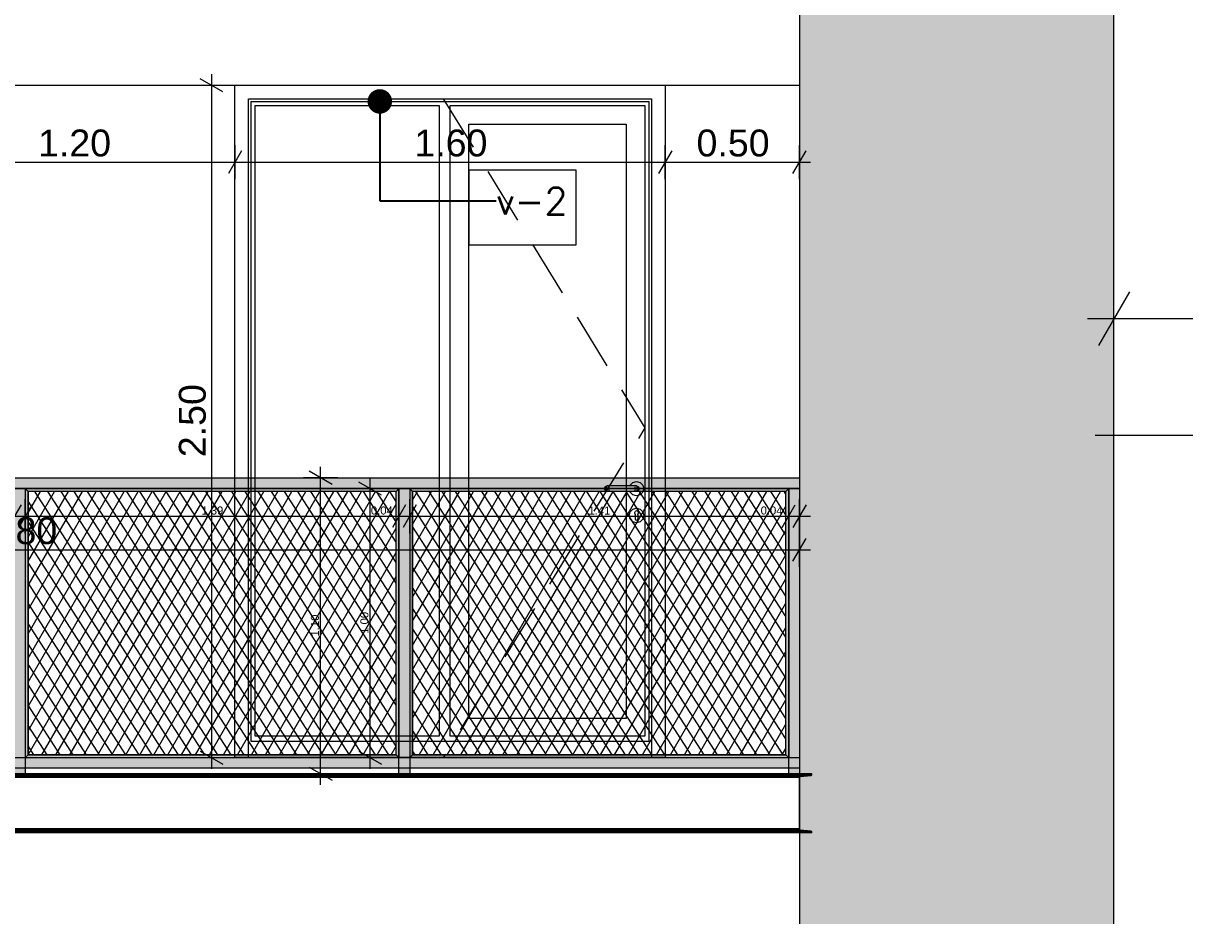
# Model space of a CAD drawing. Header units: millimetres. Extents: x 475616349 to 476941521, y 4620115302 to 4621446928.
# Drawn here: x 476685574 to 476689896, y 4620525432 to 4620528751 of the extents above; entities that cross this region are included whole.
import ezdxf

# ---------------------------------------------------------------- set-up
doc = ezdxf.new("R2010")
doc.units = ezdxf.units.MM
doc.header["$MEASUREMENT"] = 0
doc.linetypes.add('Hidden Line', pattern=[317.5, 211.666667, -105.833333])
for name, color, linetype, lineweight in [('2D Drafting - General_Pen_No__30_Pen_No__9_Pen_No__9_Pen_No__253', 252, 'Continuous', 0), ('2D Drafting - General_Pen_No__30_Pen_No__9_Pen_No__9_Pen_No__7', 7, 'Continuous', 0), ('2D Drafting - General_Pen_No__7_Pen_No__7', 7, 'Continuous', 0), ('New_2D Drafting - General_Pen_No__2_Pen_No__250', 7, 'Continuous', 0), ('New_2D Drafting - General_Pen_No__30_Pen_No__9_Pen_No__9_Pen_No__255', 255, 'Continuous', 0), ('New_2D Drafting - General_Pen_No__30_Pen_No__9_Pen_No__9_Pen_No__7', 7, 'Continuous', 0), ('New_2D Drafting - General_Pen_No__4', 7, 'Continuous', 0), ('New_2D Drafting - General_Pen_No__7', 7, 'Continuous', 0), ('New_Structural - Bearing_Pen_No__1', 1, 'Continuous', 0), ('New_Structural - Bearing_Pen_No__250', 7, 'Continuous', 0), ('New_zoma_Pen_No__4', 7, 'Continuous', 0), ('New_zoma_Pen_No__5', 5, 'Continuous', 0), ('New_zoma_Pen_No__7', 7, 'Continuous', 0), ('Structural - Bearing_Pen_No__250', 7, 'Continuous', 0), ('zoma_Pen_No__1', 1, 'Continuous', 0)]:
    doc.layers.add(name, color=color, linetype=linetype, lineweight=lineweight)
doc.layers.add('New_zoma', color=7, linetype='Continuous')
doc.layers.add('zoma', color=7, linetype='Continuous')
doc.styles.add('GENERATED_STYLE_1', font='arial.ttf')
doc.styles.add('GENERATED_STYLE_2', font='arial.ttf')
doc.linetypes.add('Break', pattern='A,0,[1,бѓЎбѓђбѓ®бѓљбѓ\x98бѓ\x98 #13 nika1.Shx,S=15.679026,R=0,X=0,Y=0],-1975.557214,0', length=1975.557214)
doc.dimstyles.new('GENERATED_STYLE__18', dxfattribs={"dimtxt": 100, "dimasz": 64.421331, "dimexe": 0.18, "dimexo": 3, "dimgap": 0.09, "dimtad": 1, "dimtih": 1, "dimtoh": 1, "dimlfac": 0.001, "dimzin": 0, "dimdsep": 46, "dimtxsty": 'GENERATED_STYLE_1', "dimblk": 'ARROWHEAD_2', "dimblk1": 'ARROWHEAD_2', "dimblk2": 'ARROWHEAD_2', "dimcen": 0.09, "dimclrd": 7, "dimclre": 7, "dimclrt": 7, "dimadec": 0, "dimazin": 0, "dimtfac": 1, "dimtdec": 4, "dimtmove": 0, "dimatfit": 3, "dimfxl": 1, "dimtolj": 1, "dimtzin": 0, "dimarcsym": 0})
doc.dimstyles.new('GENERATED_STYLE__19', dxfattribs={"dimtxt": 100, "dimasz": 64.421331, "dimexe": 0.18, "dimexo": 3, "dimgap": 0.09, "dimtad": 1, "dimlfac": 0.001, "dimzin": 0, "dimdsep": 46, "dimtxsty": 'GENERATED_STYLE_1', "dimblk": 'ARROWHEAD_2', "dimblk1": 'ARROWHEAD_2', "dimblk2": 'ARROWHEAD_2', "dimcen": 0.09, "dimclrd": 7, "dimclre": 7, "dimclrt": 7, "dimadec": 0, "dimazin": 0, "dimtfac": 1, "dimtdec": 4, "dimtmove": 0, "dimatfit": 3, "dimfxl": 1, "dimtolj": 1, "dimtzin": 0, "dimarcsym": 0})
doc.dimstyles.new('GENERATED_STYLE__23', dxfattribs={"dimtxt": 30.000001, "dimasz": 64.421331, "dimexe": 0.18, "dimexo": 3, "dimgap": 0.09, "dimtad": 1, "dimtih": 1, "dimtoh": 1, "dimlfac": 0.001, "dimzin": 0, "dimdsep": 46, "dimtxsty": 'GENERATED_STYLE_1', "dimblk": 'ARROWHEAD_2', "dimblk1": 'ARROWHEAD_2', "dimblk2": 'ARROWHEAD_2', "dimcen": 0.09, "dimclrd": 5, "dimclre": 5, "dimclrt": 5, "dimadec": 0, "dimazin": 0, "dimtfac": 1, "dimtdec": 4, "dimtmove": 0, "dimatfit": 3, "dimfxl": 1, "dimtolj": 1, "dimtzin": 0, "dimarcsym": 0})
doc.dimstyles.new('GENERATED_STYLE__4', dxfattribs={"dimtxt": 300, "dimasz": 152, "dimexe": 0.18, "dimexo": 3, "dimgap": 0.09, "dimtad": 1, "dimtih": 1, "dimtoh": 1, "dimlfac": 0.001, "dimzin": 0, "dimdsep": 46, "dimtxsty": 'GENERATED_STYLE_2', "dimblk": 'ARROWHEAD_2', "dimblk1": 'ARROWHEAD_2', "dimblk2": 'ARROWHEAD_2', "dimcen": 0.09, "dimclrd": 1, "dimclre": 1, "dimclrt": 1, "dimadec": 0, "dimazin": 0, "dimtfac": 1, "dimtdec": 4, "dimtmove": 0, "dimatfit": 3, "dimfxl": 1, "dimtolj": 1, "dimtzin": 0, "dimarcsym": 0})
doc.dimstyles.new('GENERATED_STYLE__44', dxfattribs={"dimtxt": 30.000001, "dimasz": 64.421331, "dimexe": 0.18, "dimexo": 3, "dimgap": 0.09, "dimtad": 1, "dimlfac": 0.001, "dimzin": 0, "dimdsep": 46, "dimtxsty": 'GENERATED_STYLE_1', "dimblk": 'ARROWHEAD_2', "dimblk1": 'ARROWHEAD_2', "dimblk2": 'ARROWHEAD_2', "dimcen": 0.09, "dimclrd": 5, "dimclre": 5, "dimclrt": 5, "dimadec": 0, "dimazin": 0, "dimtfac": 1, "dimtdec": 4, "dimtmove": 0, "dimatfit": 3, "dimfxl": 1, "dimtolj": 1, "dimtzin": 0, "dimarcsym": 0})
doc.dimstyles.new('GENERATED_STYLE__45', dxfattribs={"dimtxt": 100, "dimasz": 64.421331, "dimexe": 0.18, "dimexo": 3, "dimgap": 0.09, "dimtad": 1, "dimtih": 1, "dimtoh": 1, "dimlfac": 0.001, "dimzin": 0, "dimdsep": 46, "dimtxsty": 'GENERATED_STYLE_1', "dimblk": 'ARROWHEAD_2', "dimblk1": 'ARROWHEAD_2', "dimblk2": 'ARROWHEAD_2', "dimcen": 0.09, "dimclrd": 5, "dimclre": 5, "dimclrt": 5, "dimadec": 0, "dimazin": 0, "dimtfac": 1, "dimtdec": 4, "dimtmove": 0, "dimatfit": 3, "dimfxl": 1, "dimtolj": 1, "dimtzin": 0, "dimarcsym": 0})
doc.dimstyles.new('GENERATED_STYLE__48', dxfattribs={"dimtxt": 0.18, "dimasz": 182.4, "dimexe": 0.18, "dimexo": 0.0625, "dimgap": 0.09, "dimtad": 0, "dimtih": 1, "dimtoh": 1, "dimdec": 4, "dimzin": 0, "dimdsep": 46, "dimcen": 0.09, "dimadec": 0, "dimazin": 0, "dimtfac": 1, "dimtdec": 4, "dimtmove": 0, "dimatfit": 3, "dimldrblk": 'ARROWHEAD_11', "dimfxl": 1, "dimtolj": 1, "dimtzin": 0, "dimarcsym": 0})
pattern_1 = [(60, (476577134.07, 4620325125.74), (-38.971143, 22.5), []), (122.833095, (476577134.07, 4620325125.74), (36.80608, 18.75), [])]

# ---------------------------------------------------------------- blocks, each defined once
blk = doc.blocks.new('*D830', base_point=(476577134.1, 4620325125.7))
at = {"layer": 'New_zoma_Pen_No__4', "color": 7, "linetype": 'Continuous', "lineweight": 0, "transparency": 16777216}
for p, q in [((476685162.1, 4620528170.8), (476685162.1, 4620528298)), ((476686362.4, 4620528170.8), (476686362.4, 4620528298)), ((476685186.5, 4620528276.8), (476685137.6, 4620528192)), ((476686386.9, 4620528276.8), (476686338, 4620528192)), ((476685162.1, 4620528234.4), (476686362.4, 4620528234.4))]:
    blk.add_line(p, q, dxfattribs=at)
at = {"layer": 'New_zoma_Pen_No__7', "color": 7, "lineweight": 0, "transparency": 16777216, "insert": (476685629.2, 4620528254.4), "char_height": 100, "attachment_point": 7, "style": 'GENERATED_STYLE_1'}
blk.add_mtext('\\A1;{\\pql;\\fArial|b0|i0|c0|p34;1.20}', dxfattribs=at)
blk = doc.blocks.new('ARROWHEAD_2')
at = {"color": 0, "linetype": 'Continuous', "lineweight": 0}
for p, q in [((-0.378, -0.655), (0.378, 0.655)), ((0, 0), (-1, 0))]:
    blk.add_line(p, q, dxfattribs=at)
blk = doc.blocks.new('*D831', base_point=(476577134.1, 4620325125.7))
at = {"layer": 'New_zoma_Pen_No__4', "color": 7, "linetype": 'Continuous', "lineweight": 0, "transparency": 16777216}
for p, q in [((476686362.4, 4620528170.8), (476686362.4, 4620528298)), ((476687962.4, 4620528170.8), (476687962.4, 4620528298)), ((476686386.9, 4620528276.8), (476686338, 4620528192)), ((476687986.9, 4620528276.8), (476687938, 4620528192)), ((476686362.4, 4620528234.4), (476687962.4, 4620528234.4))]:
    blk.add_line(p, q, dxfattribs=at)
at = {"layer": 'New_zoma_Pen_No__7', "color": 7, "lineweight": 0, "transparency": 16777216, "insert": (476687029.4, 4620528254.4), "char_height": 100, "attachment_point": 7, "style": 'GENERATED_STYLE_1'}
blk.add_mtext('\\A1;{\\pql;\\fArial|b0|i0|c0|p34;1.60}', dxfattribs=at)
blk = doc.blocks.new('*D832', base_point=(476577134.1, 4620325125.7))
at = {"layer": 'New_zoma_Pen_No__4', "color": 7, "linetype": 'Continuous', "lineweight": 0, "transparency": 16777216}
for p, q in [((476687962.4, 4620528170.8), (476687962.4, 4620528298)), ((476688462, 4620528170.8), (476688462, 4620528298)), ((476687986.9, 4620528276.8), (476687938, 4620528192)), ((476688437.5, 4620528192), (476688486.5, 4620528276.8)), ((476687962.4, 4620528234.4), (476688462, 4620528234.4)), ((476688462, 4620528234.4), (476688503.5, 4620528234.4))]:
    blk.add_line(p, q, dxfattribs=at)
at = {"layer": 'New_zoma_Pen_No__7', "color": 7, "lineweight": 0, "transparency": 16777216, "insert": (476688079.2, 4620528254.4), "char_height": 100, "attachment_point": 7, "style": 'GENERATED_STYLE_1'}
blk.add_mtext('\\A1;{\\pql;\\fArial|b0|i0|c0|p34;0.50}', dxfattribs=at)
blk = doc.blocks.new('*D835', base_point=(476577134.1, 4620325125.7))
at = {"layer": 'New_zoma_Pen_No__4', "color": 7, "linetype": 'Continuous', "lineweight": 0, "transparency": 16777216}
for p, q in [((476685186.5, 4620531476.8), (476685137.6, 4620531392)), ((476685162.1, 4620531370.8), (476685162.1, 4620531498)), ((476686386.9, 4620531476.8), (476686338, 4620531392)), ((476686362.4, 4620531370.8), (476686362.4, 4620531498)), ((476685162.1, 4620531434.4), (476686362.4, 4620531434.4))]:
    blk.add_line(p, q, dxfattribs=at)
at = {"layer": 'New_zoma_Pen_No__7', "color": 7, "lineweight": 0, "transparency": 16777216, "insert": (476685629.2, 4620531454.4), "char_height": 100, "attachment_point": 7, "style": 'GENERATED_STYLE_1'}
blk.add_mtext('\\A1;{\\pql;\\fArial|b0|i0|c0|p34;1.20}', dxfattribs=at)
blk = doc.blocks.new('*D836', base_point=(476577134.1, 4620325125.7))
at = {"layer": 'New_zoma_Pen_No__4', "color": 7, "linetype": 'Continuous', "lineweight": 0, "transparency": 16777216}
for p, q in [((476686386.9, 4620531476.8), (476686338, 4620531392)), ((476686362.4, 4620531370.8), (476686362.4, 4620531498)), ((476687986.9, 4620531476.8), (476687938, 4620531392)), ((476687962.4, 4620531370.8), (476687962.4, 4620531498)), ((476686362.4, 4620531434.4), (476687962.4, 4620531434.4))]:
    blk.add_line(p, q, dxfattribs=at)
at = {"layer": 'New_zoma_Pen_No__7', "color": 7, "lineweight": 0, "transparency": 16777216, "insert": (476687029.4, 4620531454.4), "char_height": 100, "attachment_point": 7, "style": 'GENERATED_STYLE_1'}
blk.add_mtext('\\A1;{\\pql;\\fArial|b0|i0|c0|p34;1.60}', dxfattribs=at)
blk = doc.blocks.new('*D837', base_point=(476577134.1, 4620325125.7))
at = {"layer": 'New_zoma_Pen_No__4', "color": 7, "linetype": 'Continuous', "lineweight": 0, "transparency": 16777216}
for p, q in [((476687986.9, 4620531476.8), (476687938, 4620531392)), ((476687962.4, 4620531370.8), (476687962.4, 4620531498)), ((476688437.5, 4620531392), (476688486.5, 4620531476.8)), ((476688462, 4620531370.8), (476688462, 4620531498)), ((476687962.4, 4620531434.4), (476688462, 4620531434.4)), ((476688462, 4620531434.4), (476688503.5, 4620531434.4))]:
    blk.add_line(p, q, dxfattribs=at)
at = {"layer": 'New_zoma_Pen_No__7', "color": 7, "lineweight": 0, "transparency": 16777216, "insert": (476688079.2, 4620531454.4), "char_height": 100, "attachment_point": 7, "style": 'GENERATED_STYLE_1'}
blk.add_mtext('\\A1;{\\pql;\\fArial|b0|i0|c0|p34;0.50}', dxfattribs=at)
blk = doc.blocks.new('*D845', base_point=(476577134.1, 4620325125.7))
at = {"layer": 'New_zoma_Pen_No__4', "color": 7, "linetype": 'Continuous', "lineweight": 0, "transparency": 16777216}
for p, q in [((476686317, 4620528495.9), (476686232.2, 4620528544.8)), ((476686274.6, 4620528561.8), (476686274.6, 4620528520.4)), ((476686211, 4620528520.4), (476686338.2, 4620528520.4)), ((476686274.6, 4620528520.4), (476686274.6, 4620526020.4)), ((476686232.2, 4620526044.8), (476686317, 4620525995.9)), ((476686211, 4620526020.4), (476686338.2, 4620526020.4)), ((476686274.6, 4620526020.4), (476686274.6, 4620525978.9))]:
    blk.add_line(p, q, dxfattribs=at)
at = {"layer": 'New_zoma_Pen_No__7', "color": 7, "lineweight": 0, "transparency": 16777216, "insert": (476686254.6, 4620527137.3), "char_height": 100, "attachment_point": 7, "rotation": 89.9998, "style": 'GENERATED_STYLE_1'}
blk.add_mtext('\\A1;{\\pql;\\fArial|b0|i0|c0|p34;2.50}', dxfattribs=at)
blk = doc.blocks.new('*D1988', base_point=(476577134.1, 4620325125.7))
at = {"layer": 'New_zoma_Pen_No__5', "color": 5, "linetype": 'Continuous', "lineweight": 0, "transparency": 16777216}
for p, q in [((476686907.2, 4620526995.9), (476686822.5, 4620527044.8)), ((476686864.8, 4620527020.4), (476686864.8, 4620527061.8)), ((476686928.4, 4620527020.4), (476686801.3, 4620527020.4)), ((476686864.8, 4620526020.4), (476686864.8, 4620527020.4)), ((476686822.5, 4620526044.8), (476686907.2, 4620525995.9)), ((476686928.4, 4620526020.4), (476686801.3, 4620526020.4)), ((476686864.8, 4620525978.9), (476686864.8, 4620526020.4))]:
    blk.add_line(p, q, dxfattribs=at)
at = {"layer": 'New_zoma_Pen_No__5', "color": 5, "lineweight": 0, "transparency": 16777216, "insert": (476686858.8, 4620526480.5), "char_height": 30, "attachment_point": 7, "rotation": 90, "style": 'GENERATED_STYLE_1'}
blk.add_mtext('\\A1;{\\pql;\\fArial|b0|i0|c0|p34;1.00}', dxfattribs=at)
blk = doc.blocks.new('ARROWHEAD_11')
at = {"color": 0, "linetype": 'Continuous', "lineweight": 0}
blk.add_line((0, 0), (-1, 0), dxfattribs=at)
at = {"color": 0, "linetype": 'Continuous', "lineweight": 0, "const_width": 0.25, "flags": 128}
blk.add_lwpolyline([(-0.125, 0, 1), (0.125, 0, 1)], format="xyb", close=True, dxfattribs=at)
blk = doc.blocks.new('*D2071', base_point=(476577134.1, 4620325125.7))
at = {"layer": 'zoma_Pen_No__1', "color": 1, "linetype": 'Continuous', "lineweight": 0, "transparency": 16777216}
for p, q in [((476689632, 4620527502.7), (476689632, 4620527802.7)), ((476693506.2, 4620527502.7), (476693506.2, 4620527802.7)), ((476689689.8, 4620527752.7), (476689574.3, 4620527552.7)), ((476693448.4, 4620527552.7), (476693563.9, 4620527752.7)), ((476689534.2, 4620527652.7), (476689632, 4620527652.7)), ((476689632, 4620527652.7), (476693506.2, 4620527652.7)), ((476693506.2, 4620527652.7), (476693604, 4620527652.7))]:
    blk.add_line(p, q, dxfattribs=at)
at = {"layer": 'zoma_Pen_No__1', "color": 1, "lineweight": 0, "transparency": 16777216, "insert": (476691056.2, 4620527712.7), "char_height": 300, "attachment_point": 7, "style": 'GENERATED_STYLE_2'}
blk.add_mtext('\\A1;{\\pql;\\fArial CYR|b0|i0|c204|p34;15.24}', dxfattribs=at)
blk = doc.blocks.new('*D2354', base_point=(476577134.1, 4620325125.7))
at = {"layer": 'New_zoma_Pen_No__5', "color": 5, "linetype": 'Continuous', "lineweight": 0, "transparency": 16777216}
for p, q in [((476682662, 4620526729.1), (476682662, 4620526856.2)), ((476688462, 4620526729.1), (476688462, 4620526856.2)), ((476682686.5, 4620526835), (476682637.5, 4620526750.3)), ((476688437.5, 4620526750.3), (476688486.5, 4620526835)), ((476682620.6, 4620526792.7), (476682662, 4620526792.7)), ((476682662, 4620526792.7), (476688462, 4620526792.7)), ((476688462, 4620526792.7), (476688503.5, 4620526792.7))]:
    blk.add_line(p, q, dxfattribs=at)
at = {"layer": 'New_zoma_Pen_No__5', "color": 5, "lineweight": 0, "transparency": 16777216, "insert": (476685429, 4620526812.7), "char_height": 100, "attachment_point": 7, "style": 'GENERATED_STYLE_1'}
blk.add_mtext('\\A1;{\\pql;\\fArial|b0|i0|c0|p34;5.80}', dxfattribs=at)
blk = doc.blocks.new('*D2362', base_point=(476577134.1, 4620325125.7))
at = {"layer": 'New_zoma_Pen_No__5', "color": 5, "linetype": 'Continuous', "lineweight": 0, "transparency": 16777216}
for p, q in [((476685566.5, 4620526960.2), (476685517.5, 4620526875.4)), ((476685542, 4620526854.2), (476685542, 4620526981.4)), ((476685606.5, 4620526960.2), (476685557.5, 4620526875.4)), ((476685582, 4620526854.2), (476685582, 4620526981.4)), ((476685542, 4620526917.8), (476685582, 4620526917.8))]:
    blk.add_line(p, q, dxfattribs=at)
blk = doc.blocks.new('*D2363', base_point=(476577134.1, 4620325125.7))
at = {"layer": 'New_zoma_Pen_No__5', "color": 5, "linetype": 'Continuous', "lineweight": 0, "transparency": 16777216}
for p, q in [((476685606.5, 4620526960.2), (476685557.5, 4620526875.4)), ((476685582, 4620526854.2), (476685582, 4620526981.4)), ((476686996.5, 4620526960.2), (476686947.5, 4620526875.4)), ((476686972, 4620526854.2), (476686972, 4620526981.4)), ((476685582, 4620526917.8), (476686972, 4620526917.8))]:
    blk.add_line(p, q, dxfattribs=at)
at = {"layer": 'New_zoma_Pen_No__5', "color": 5, "lineweight": 0, "transparency": 16777216, "char_height": 30, "attachment_point": 7, "style": 'GENERATED_STYLE_1'}
for s, insert in [('\\A1;{\\pql;\\fArial|b0|i0|c0|p34;1.39}', (476686237.1, 4620526923.8)), ('\\A1;{\\pql;\\fArial|b0|i0|c0|p34;0.04}', (476686867.7, 4620526923.8))]:
    blk.add_mtext(s, dxfattribs=dict(at, insert=insert))
blk = doc.blocks.new('*D2364', base_point=(476577134.1, 4620325125.7))
at = {"layer": 'New_zoma_Pen_No__5', "color": 5, "linetype": 'Continuous', "lineweight": 0, "transparency": 16777216}
for p, q in [((476686996.5, 4620526960.2), (476686947.5, 4620526875.4)), ((476686972, 4620526854.2), (476686972, 4620526981.4)), ((476687036.5, 4620526960.2), (476686987.5, 4620526875.4)), ((476687012, 4620526854.2), (476687012, 4620526981.4)), ((476686972, 4620526917.8), (476687012, 4620526917.8))]:
    blk.add_line(p, q, dxfattribs=at)
blk = doc.blocks.new('*D2365', base_point=(476577134.1, 4620325125.7))
at = {"layer": 'New_zoma_Pen_No__5', "color": 5, "linetype": 'Continuous', "lineweight": 0, "transparency": 16777216}
for p, q in [((476687036.5, 4620526960.2), (476686987.5, 4620526875.4)), ((476687012, 4620526854.2), (476687012, 4620526981.4)), ((476688397.5, 4620526875.4), (476688446.5, 4620526960.2)), ((476688422, 4620526854.2), (476688422, 4620526981.4)), ((476687012, 4620526917.8), (476688422, 4620526917.8))]:
    blk.add_line(p, q, dxfattribs=at)
at = {"layer": 'New_zoma_Pen_No__5', "color": 5, "lineweight": 0, "transparency": 16777216, "char_height": 30, "attachment_point": 7, "style": 'GENERATED_STYLE_1'}
for s, insert in [('\\A1;{\\pql;\\fArial|b0|i0|c0|p34;1.41}', (476687677.1, 4620526923.8)), ('\\A1;{\\pql;\\fArial|b0|i0|c0|p34;0.04}', (476688317.7, 4620526923.8))]:
    blk.add_mtext(s, dxfattribs=dict(at, insert=insert))
blk = doc.blocks.new('*D2366', base_point=(476577134.1, 4620325125.7))
at = {"layer": 'New_zoma_Pen_No__5', "color": 5, "linetype": 'Continuous', "lineweight": 0, "transparency": 16777216}
for p, q in [((476688397.5, 4620526875.4), (476688446.5, 4620526960.2)), ((476688422, 4620526854.2), (476688422, 4620526981.4)), ((476688486.5, 4620526960.2), (476688437.5, 4620526875.4)), ((476688462, 4620526854.2), (476688462, 4620526981.4)), ((476688422, 4620526917.8), (476688462, 4620526917.8)), ((476688462, 4620526917.8), (476688503.5, 4620526917.8))]:
    blk.add_line(p, q, dxfattribs=at)
blk = doc.blocks.new('*D2367', base_point=(476577134.1, 4620325125.7))
at = {"layer": 'New_zoma_Pen_No__5', "color": 5, "linetype": 'Continuous', "lineweight": 0, "transparency": 16777216}
for p, q in [((476686723.1, 4620527035.9), (476686638.3, 4620527084.8)), ((476686680.7, 4620527060.4), (476686680.7, 4620527101.8)), ((476686744.3, 4620527060.4), (476686617.1, 4620527060.4)), ((476686680.7, 4620525960.3), (476686680.7, 4620527060.4)), ((476686744.3, 4620525960.3), (476686617.1, 4620525960.3)), ((476686638.3, 4620525984.8), (476686723.1, 4620525935.9)), ((476686680.7, 4620525918.9), (476686680.7, 4620525960.3))]:
    blk.add_line(p, q, dxfattribs=at)
at = {"layer": 'New_zoma_Pen_No__5', "color": 5, "lineweight": 0, "transparency": 16777216, "insert": (476686674.7, 4620526470.4), "char_height": 30, "attachment_point": 7, "rotation": 90, "style": 'GENERATED_STYLE_1'}
blk.add_mtext('\\A1;{\\pql;\\fArial|b0|i0|c0|p34;1.10}', dxfattribs=at)

msp = doc.modelspace()

# ---------------------------------------------------------------- hatches: boundary and pattern name
at = {"layer": '2D Drafting - General_Pen_No__30_Pen_No__9_Pen_No__9_Pen_No__253', "linetype": 'Continuous', "lineweight": 0}
h = msp.add_hatch(dxfattribs=at)
h.set_pattern_fill('BRICK___RUNNING_BOND', color=252, style=0, pattern_type=2)
h.set_pattern_definition([(0, (476692910.175, 4620522353.93), (0, 66.64), []), (90, (476692910.17, 4620522353.93), (-244.8, 0), [66.64, -66.64]), (90, (476693032.57, 4620522420.57), (-244.8, 0), [66.64, -66.64])])
h.paths.add_polyline_path([(476668932.159, 4620517320.329), (476672162.12, 4620517320.329), (476672162.12, 4620522126.83), (476671562.315, 4620522126.83), (476671562.315, 4620532420.374), (476675362.171, 4620532420.374), (476675362.171, 4620519520.275), (476678173.798, 4620519520.275), (476678173.798, 4620519520.362), (476679062.487, 4620519520.362), (476680662.487, 4620519520.362), (476682662.007, 4620519520.362), (476682662.007, 4620532420.362), (476688462.006, 4620532420.362), (476688462.006, 4620519520.362), (476689632.042, 4620519520.362), (476689632.042, 4620532819.955), (476688550.503, 4620532819.955), (476682661.97, 4620532819.955), (476668932.159, 4620532819.955)])
h.paths.add_polyline_path([(476669461.785, 4620525320.362), (476669461.785, 4620523720.362), (476671061.785, 4620523720.362), (476671061.785, 4620525320.362)], flags=0)
h.paths.add_polyline_path([(476669461.785, 4620526920.362), (476671061.785, 4620526920.362), (476671061.785, 4620528520.362), (476669461.785, 4620528520.362)], flags=0)
h.paths.add_polyline_path([(476669461.789, 4620531720.362), (476669461.789, 4620530120.362), (476671061.789, 4620530120.362), (476671061.789, 4620531720.362)], flags=0)
h.paths.add_polyline_path([(476671061.361, 4620518320.362), (476671061.361, 4620518920.362), (476669461.789, 4620518920.362), (476669461.789, 4620518320.362)], flags=0)
h.paths.add_polyline_path([(476669461.789, 4620520520.362), (476671061.789, 4620520520.362), (476671061.789, 4620522120.362), (476669461.789, 4620522120.362)], flags=0)
h.paths.add_polyline_path([(476676411.99, 4620528520.412), (476676411.99, 4620526020.412), (476678011.99, 4620526020.412), (476678011.99, 4620528520.412)], flags=0)
h.paths.add_polyline_path([(476678011.99, 4620522820.412), (476678011.99, 4620525320.412), (476676411.99, 4620525320.412), (476676411.99, 4620522820.412)], flags=0)
h.paths.add_polyline_path([(476676411.99, 4620529220.412), (476678011.99, 4620529220.412), (476678011.99, 4620531720.412), (476676411.99, 4620531720.412)], flags=0)
h.paths.add_polyline_path([(476680012.004, 4620531720.412), (476680012.004, 4620529220.412), (476681612.004, 4620529220.412), (476681612.004, 4620531720.412)], flags=0)
h.paths.add_polyline_path([(476680012.004, 4620528520.412), (476680012.004, 4620526020.412), (476681612.004, 4620526020.412), (476681612.004, 4620528520.412)], flags=0)
h.paths.add_polyline_path([(476680012.004, 4620522120.412), (476680012.004, 4620519620.412), (476680016.12, 4620519620.412), (476681612.004, 4620519620.412), (476681612.004, 4620522120.412)], flags=0)
h.paths.add_polyline_path([(476680012.004, 4620522820.412), (476681612.004, 4620522820.412), (476681612.004, 4620525320.412), (476680012.004, 4620525320.412)], flags=0)
at = {"layer": 'New_2D Drafting - General_Pen_No__30_Pen_No__9_Pen_No__9_Pen_No__255', "linetype": 'Continuous', "lineweight": 0}
for points in [[(476688462.006, 4620527060.365), (476688462.006, 4620527020.365), (476682662.007, 4620527020.365), (476682662.007, 4620527060.365)], [(476685582.006, 4620525960.337), (476685542.006, 4620525960.337), (476685542.006, 4620527020.365), (476685582.006, 4620527020.365)], [(476685592.006, 4620527010.365), (476685582.006, 4620527020.365), (476686972.006, 4620527020.365), (476686962.006, 4620527010.365)], [(476685582.006, 4620526020.337), (476685592.006, 4620526030.337), (476685592.006, 4620527010.365), (476685582.006, 4620527020.365)], [(476686972.006, 4620526020.364), (476686962.006, 4620526030.364), (476686962.006, 4620527010.391), (476686972.006, 4620527020.391)], [(476687012.006, 4620525960.337), (476686972.006, 4620525960.337), (476686972.006, 4620527020.365), (476687012.006, 4620527020.365)], [(476687012.006, 4620526020.337), (476687022.006, 4620526030.337), (476687022.006, 4620527010.365), (476687012.006, 4620527020.365)], [(476687022.006, 4620527010.365), (476687012.006, 4620527020.365), (476688422.006, 4620527020.365), (476688412.006, 4620527010.365)], [(476688422.006, 4620526020.337), (476688412.006, 4620526030.337), (476688412.006, 4620527010.365), (476688422.006, 4620527020.365)], [(476688462.006, 4620525960.371), (476688422.006, 4620525960.371), (476688422.006, 4620527020.365), (476688462.006, 4620527020.365)], [(476688462.006, 4620526020.364), (476688462.006, 4620525980.364), (476682662.007, 4620525980.364), (476682662.007, 4620526020.364)], [(476685592.006, 4620526030.337), (476685582.032, 4620526020.364), (476686972.033, 4620526020.364), (476686962.027, 4620526030.37)], [(476687022.006, 4620526030.364), (476687012.006, 4620526020.364), (476688421.98, 4620526020.364), (476688411.98, 4620526030.364)]]:
    msp.add_hatch(color=255, dxfattribs=at).paths.add_polyline_path(points)
at = {"layer": 'New_2D Drafting - General_Pen_No__7', "linetype": 'Continuous', "lineweight": 0}
h = msp.add_hatch(dxfattribs=at)
h.set_pattern_fill('BATT_INSULATION', style=0, pattern_type=2)
h.set_pattern_definition(pattern_1)
h.paths.add_polyline_path([(476686962.033, 4620527010.365), (476685592.006, 4620527010.365), (476685592.006, 4620526030.337), (476686962.033, 4620526030.337)])
h = msp.add_hatch(dxfattribs=at)
h.set_pattern_fill('BATT_INSULATION', style=0, pattern_type=2)
h.set_pattern_definition(pattern_1)
h.paths.add_polyline_path([(476688412.006, 4620527010.365), (476687022.006, 4620527010.365), (476687022.006, 4620526030.364), (476688412.006, 4620526030.364)])

# ---------------------------------------------------------------- linework, layer by layer
at = {"layer": '2D Drafting - General_Pen_No__30_Pen_No__9_Pen_No__9_Pen_No__7', "color": 7, "linetype": 'Continuous', "lineweight": 0, "flags": 128}
msp.add_lwpolyline([(476668932.159, 4620517320.329), (476672162.12, 4620517320.329), (476672162.12, 4620522126.83), (476671562.315, 4620522126.83), (476671562.315, 4620532420.374), (476675362.171, 4620532420.374), (476675362.171, 4620519520.275), (476678173.798, 4620519520.275), (476678173.798, 4620519520.362), (476679062.487, 4620519520.362), (476680662.487, 4620519520.362), (476682662.007, 4620519520.362), (476682662.007, 4620532420.362), (476688462.006, 4620532420.362), (476688462.006, 4620519520.362), (476689632.042, 4620519520.362), (476689632.042, 4620532819.955), (476688550.503, 4620532819.955), (476682661.97, 4620532819.955), (476668932.159, 4620532819.955)], close=True, dxfattribs=at)
at = {"layer": '2D Drafting - General_Pen_No__7_Pen_No__7', "color": 7, "linetype": 'Continuous', "lineweight": 0, "flags": 128}
for points in [[(476687957.888, 4620526020.374), (476686362.005, 4620526020.379), (476686362.013, 4620528520.379), (476687962.013, 4620528520.374)], [(476687962.013, 4620528520.374), (476687962.005, 4620526020.374), (476687957.888, 4620526020.374)]]:
    msp.add_lwpolyline(points, dxfattribs=at)
for points in [[(476686412.013, 4620528470.378), (476687912.013, 4620528470.373), (476687912.005, 4620526020.374), (476686412.005, 4620526020.381)], [(476686422.013, 4620528460.378), (476687902.013, 4620528460.373), (476687902.005, 4620526080.375), (476686422.005, 4620526080.381)], [(476686437.013, 4620528445.378), (476687122.013, 4620528445.376), (476687122.005, 4620526100.378), (476686437.005, 4620526100.381)], [(476687162.009, 4620528445.376), (476687887.013, 4620528445.373), (476687887.005, 4620526100.376), (476687162.005, 4620526100.378)], [(476687232.013, 4620528375.375), (476687817.013, 4620528375.373), (476687817.005, 4620526165.376), (476687232.005, 4620526165.378)]]:
    msp.add_lwpolyline(points, close=True, dxfattribs=at)
at = {"layer": '2D Drafting - General_Pen_No__7_Pen_No__7', "color": 7, "linetype": 'Hidden Line', "lineweight": 0, "flags": 128}
msp.add_lwpolyline([(476687137.013, 4620528470.376), (476687887.009, 4620527246.25), (476687137.781, 4620526021.661)], dxfattribs=at)
at = {"layer": 'New_2D Drafting - General_Pen_No__2_Pen_No__250', "color": 7, "linetype": 'Continuous', "lineweight": 0, "flags": 128}
msp.add_lwpolyline([(476687233.518, 4620528206.008), (476687630.518, 4620528206.008), (476687630.518, 4620527926.32), (476687233.518, 4620527926.32)], close=True, dxfattribs=at)
at = {"layer": 'New_2D Drafting - General_Pen_No__30_Pen_No__9_Pen_No__9_Pen_No__7', "color": 7, "linetype": 'Continuous', "lineweight": 0, "flags": 128}
for points in [[(476688462.006, 4620527060.365), (476688462.006, 4620527020.365), (476682662.007, 4620527020.365), (476682662.007, 4620527060.365)], [(476685582.006, 4620525960.337), (476685542.006, 4620525960.337), (476685542.006, 4620527020.365), (476685582.006, 4620527020.365)], [(476685592.006, 4620527010.365), (476685582.006, 4620527020.365), (476686972.006, 4620527020.365), (476686962.006, 4620527010.365)], [(476685582.006, 4620526020.337), (476685592.006, 4620526030.337), (476685592.006, 4620527010.365), (476685582.006, 4620527020.365)], [(476686972.006, 4620526020.364), (476686962.006, 4620526030.364), (476686962.006, 4620527010.391), (476686972.006, 4620527020.391)], [(476687012.006, 4620525960.337), (476686972.006, 4620525960.337), (476686972.006, 4620527020.365), (476687012.006, 4620527020.365)], [(476687012.006, 4620526020.337), (476687022.006, 4620526030.337), (476687022.006, 4620527010.365), (476687012.006, 4620527020.365)], [(476687022.006, 4620527010.365), (476687012.006, 4620527020.365), (476688422.006, 4620527020.365), (476688412.006, 4620527010.365)], [(476688422.006, 4620526020.337), (476688412.006, 4620526030.337), (476688412.006, 4620527010.365), (476688422.006, 4620527020.365)], [(476688462.006, 4620525960.371), (476688422.006, 4620525960.371), (476688422.006, 4620527020.365), (476688462.006, 4620527020.365)], [(476688462.006, 4620526020.364), (476688462.006, 4620525980.364), (476682662.007, 4620525980.364), (476682662.007, 4620526020.364)], [(476685592.006, 4620526030.337), (476685582.032, 4620526020.364), (476686972.033, 4620526020.364), (476686962.027, 4620526030.37)], [(476687022.006, 4620526030.364), (476687012.006, 4620526020.364), (476688421.98, 4620526020.364), (476688411.98, 4620526030.364)]]:
    msp.add_lwpolyline(points, close=True, dxfattribs=at)
at = {"layer": 'New_2D Drafting - General_Pen_No__4', "color": 7, "linetype": 'Continuous', "lineweight": 0, "flags": 128}
for points in [[(476686962.033, 4620527010.365), (476685592.006, 4620527010.365), (476685592.006, 4620526030.337), (476686962.033, 4620526030.337)], [(476688412.006, 4620527010.365), (476687022.006, 4620527010.365), (476687022.006, 4620526030.364), (476688412.006, 4620526030.364)]]:
    msp.add_lwpolyline(points, close=True, dxfattribs=at)
at = {"layer": 'New_Structural - Bearing_Pen_No__1', "color": 1, "linetype": 'Break', "lineweight": 0}
msp.add_line((476689562.134, 4620527219.771), (476693506.181, 4620527219.771), dxfattribs=at)
at = {"layer": 'New_Structural - Bearing_Pen_No__250', "color": 7, "linetype": 'Continuous', "lineweight": 0}
for p, q in [((476682662.007, 4620528520.361), (476688462.006, 4620528520.361)), ((476687739.047, 4620527027.446), (476687736.118, 4620527020.375)), ((476687740.599, 4620527027.446), (476687737.84, 4620527020.375)), ((476687746.118, 4620527030.375), (476687739.047, 4620527027.446)), ((476687745.413, 4620527027.446), (476687743.301, 4620527020.375)), ((476687747.259, 4620527030.375), (476687746.118, 4620527030.375)), ((476687750.511, 4620527030.375), (476687747.259, 4620527030.375)), ((476687755.377, 4620527030.375), (476687750.511, 4620527030.375)), ((476687752.618, 4620527027.446), (476687751.476, 4620527020.375)), ((476687761.118, 4620527030.375), (476687755.377, 4620527030.375)), ((476687841.118, 4620527030.374), (476687761.118, 4620527030.375)), ((476687831.797, 4620527030.374), (476687832.735, 4620527033.874)), ((476687832.735, 4620527033.874), (476687842.618, 4620527043.757)), ((476687846.858, 4620527030.374), (476687841.118, 4620527030.374)), ((476687842.618, 4620527043.757), (476687856.118, 4620527047.374)), ((476687851.724, 4620527030.374), (476687846.858, 4620527030.374)), ((476687849.617, 4620527027.445), (476687850.76, 4620527020.374)), ((476687854.976, 4620527030.374), (476687851.724, 4620527030.374)), ((476687856.118, 4620527030.374), (476687854.976, 4620527030.374)), ((476687856.118, 4620527047.374), (476687869.618, 4620527043.757)), ((476687856.118, 4620527030.374), (476687863.189, 4620527027.445)), ((476687856.822, 4620527027.445), (476687858.934, 4620527020.374)), ((476687861.637, 4620527027.445), (476687864.396, 4620527020.374)), ((476687863.189, 4620527027.445), (476687866.118, 4620527020.374)), ((476687869.618, 4620527043.757), (476687879.5, 4620527033.874)), ((476687879.5, 4620527033.874), (476687883.118, 4620527020.374)), ((476687736.118, 4620527020.375), (476687739.047, 4620527013.304)), ((476687737.84, 4620527020.375), (476687740.599, 4620527013.304)), ((476687739.047, 4620527013.304), (476687746.118, 4620527010.375)), ((476687743.301, 4620527020.375), (476687745.413, 4620527013.304)), ((476687747.259, 4620527010.375), (476687746.118, 4620527010.375)), ((476687750.511, 4620527010.375), (476687747.259, 4620527010.375)), ((476687755.377, 4620527010.375), (476687750.511, 4620527010.375)), ((476687751.476, 4620527020.375), (476687752.618, 4620527013.304)), ((476687761.118, 4620527010.375), (476687755.377, 4620527010.375)), ((476687841.118, 4620527010.374), (476687761.118, 4620527010.375)), ((476687832.735, 4620527006.874), (476687831.797, 4620527010.374)), ((476687842.618, 4620526996.992), (476687832.735, 4620527006.874)), ((476687846.858, 4620527010.374), (476687841.118, 4620527010.374)), ((476687856.118, 4620526993.374), (476687842.618, 4620526996.992)), ((476687851.724, 4620527010.374), (476687846.858, 4620527010.374)), ((476687850.76, 4620527020.374), (476687849.617, 4620527013.303)), ((476687854.976, 4620527010.374), (476687851.724, 4620527010.374)), ((476687856.118, 4620527010.374), (476687854.976, 4620527010.374)), ((476687863.189, 4620527013.303), (476687856.118, 4620527010.374)), ((476687869.618, 4620526996.991), (476687856.118, 4620526993.374)), ((476687858.934, 4620527020.374), (476687856.822, 4620527013.303)), ((476687864.396, 4620527020.374), (476687861.637, 4620527013.303)), ((476687866.118, 4620527020.374), (476687863.189, 4620527013.303)), ((476687879.5, 4620527006.874), (476687869.618, 4620526996.991)), ((476687883.118, 4620527020.374), (476687879.5, 4620527006.874)), ((476687832.735, 4620526933.874), (476687842.617, 4620526943.757)), ((476687842.617, 4620526943.757), (476687856.117, 4620526947.374)), ((476687856.117, 4620526947.374), (476687869.617, 4620526943.757)), ((476687869.617, 4620526943.757), (476687879.5, 4620526933.874)), ((476687829.117, 4620526920.374), (476687832.735, 4620526933.874)), ((476687832.735, 4620526906.874), (476687829.117, 4620526920.374)), ((476687842.617, 4620526896.992), (476687832.735, 4620526906.874)), ((476687856.117, 4620526893.374), (476687842.617, 4620526896.992)), ((476687849.397, 4620526932.014), (476687848.649, 4620526930.067)), ((476687848.649, 4620526930.067), (476687851.117, 4620526924.774)), ((476687849.397, 4620526932.014), (476687850.742, 4620526935.518)), ((476687856.117, 4620526937.8), (476687850.742, 4620526935.518)), ((476687851.117, 4620526924.774), (476687851.117, 4620526923.261)), ((476687851.117, 4620526923.261), (476687851.117, 4620526920.374)), ((476687851.117, 4620526920.374), (476687851.117, 4620526917.487)), ((476687851.117, 4620526917.487), (476687851.117, 4620526911.714)), ((476687851.117, 4620526911.714), (476687851.117, 4620526907.874)), ((476687851.117, 4620526907.874), (476687852.582, 4620526904.339)), ((476687852.582, 4620526904.339), (476687856.117, 4620526902.874)), ((476687861.493, 4620526935.518), (476687856.117, 4620526937.8)), ((476687856.117, 4620526902.874), (476687859.653, 4620526904.339)), ((476687869.617, 4620526896.991), (476687856.117, 4620526893.374)), ((476687859.653, 4620526904.339), (476687861.117, 4620526907.874)), ((476687861.117, 4620526924.774), (476687863.585, 4620526930.066)), ((476687861.117, 4620526923.261), (476687861.117, 4620526924.774)), ((476687861.117, 4620526923.261), (476687861.117, 4620526920.374)), ((476687861.117, 4620526920.374), (476687861.117, 4620526917.487)), ((476687861.117, 4620526917.487), (476687861.117, 4620526911.714)), ((476687861.117, 4620526911.714), (476687861.117, 4620526907.874)), ((476687862.838, 4620526932.014), (476687861.493, 4620526935.518)), ((476687862.838, 4620526932.014), (476687863.585, 4620526930.066)), ((476687879.5, 4620526906.874), (476687869.617, 4620526896.991)), ((476687879.5, 4620526933.874), (476687883.117, 4620526920.374)), ((476687883.117, 4620526920.374), (476687879.5, 4620526906.874)), ((476683162.175, 4620526020.362), (476688462.006, 4620526020.362))]:
    msp.add_line(p, q, dxfattribs=at)
at = {"layer": 'Structural - Bearing_Pen_No__250', "color": 7, "linetype": 'Continuous', "lineweight": 0}
for p, q in [((476688508.333, 4620525960.362), (476682615.68, 4620525960.362)), ((476688508.333, 4620525957.867), (476682615.68, 4620525957.867)), ((476688503.87, 4620525953.912), (476682620.143, 4620525953.912)), ((476688466.469, 4620525949.922), (476682657.544, 4620525949.922)), ((476688462.006, 4620525945.967), (476682662.007, 4620525945.967)), ((476688462.006, 4620525945.967), (476688462.406, 4620525947.498)), ((476688462.006, 4620525754.776), (476688462.006, 4620525945.967)), ((476688462.406, 4620525947.498), (476688463.544, 4620525948.796)), ((476688463.544, 4620525948.796), (476688465.247, 4620525949.663)), ((476688465.247, 4620525949.663), (476688466.469, 4620525949.922)), ((476688466.469, 4620525949.922), (476688503.87, 4620525953.912)), ((476688503.87, 4620525953.912), (476688505.092, 4620525954.172)), ((476688505.092, 4620525954.172), (476688506.795, 4620525955.039)), ((476688506.795, 4620525955.039), (476688507.933, 4620525956.336)), ((476688507.933, 4620525956.336), (476688508.333, 4620525957.867)), ((476688508.333, 4620525957.867), (476688508.333, 4620525960.362)), ((476688508.333, 4620525742.857), (476682615.68, 4620525742.857)), ((476688508.333, 4620525740.362), (476682615.68, 4620525740.362)), ((476688503.87, 4620525746.812), (476682620.143, 4620525746.812)), ((476688466.469, 4620525750.802), (476682657.544, 4620525750.802)), ((476688462.006, 4620525754.757), (476682662.007, 4620525754.757)), ((476688462.406, 4620525753.226), (476688462.006, 4620525754.757)), ((476688463.544, 4620525751.929), (476688462.406, 4620525753.226)), ((476688465.247, 4620525751.062), (476688463.544, 4620525751.929)), ((476688466.469, 4620525750.802), (476688465.247, 4620525751.062)), ((476688503.87, 4620525746.812), (476688466.469, 4620525750.802)), ((476688505.092, 4620525746.553), (476688503.87, 4620525746.812)), ((476688506.795, 4620525745.686), (476688505.092, 4620525746.553)), ((476688507.933, 4620525744.388), (476688506.795, 4620525745.686)), ((476688508.333, 4620525742.857), (476688507.933, 4620525744.388)), ((476688508.333, 4620525740.362), (476688508.333, 4620525742.857))]:
    msp.add_line(p, q, dxfattribs=at)

# ---------------------------------------------------------------- texts
at = {"layer": 'New_2D Drafting - General_Pen_No__2_Pen_No__250', "color": 7, "linetype": 'Continuous', "lineweight": 0, "insert": (476687333.518, 4620528090.452), "char_height": 100, "attachment_point": 4}
msp.add_mtext('\\A1;{\\pql;\\Ftxt.shx;v-\\Ftxt.shx;2}', dxfattribs=at)

# ---------------------------------------------------------------- dimensions: what is measured, and where the dimension line sits
at = {"layer": 'New_zoma', "color": 7, "linetype": 'Continuous', "lineweight": 0}
for base, p1, p2, picture, middle in [((476686362.445, 4620531434.415), (476685162.062, 4620522120.367), (476686362.445, 4620522120.361), '*D835', (476685759.107, 4620531504.415)), ((476687962.445, 4620531434.415), (476686362.445, 4620522120.361), (476687962.445, 4620522120.356), '*D836', (476687159.298, 4620531504.415)), ((476688462.006, 4620531434.415), (476687962.445, 4620522120.356), (476688462.006, 4620522120.361), '*D837', (476688209.079, 4620531504.415)), ((476686362.445, 4620528234.403), (476685162.062, 4620522120.367), (476686362.445, 4620522120.361), '*D830', (476685759.107, 4620528304.403)), ((476687962.445, 4620528234.403), (476686362.445, 4620522120.361), (476687962.445, 4620522120.356), '*D831', (476687159.298, 4620528304.403)), ((476688462.006, 4620528234.403), (476687962.445, 4620522120.356), (476688462.006, 4620522120.361), '*D832', (476688209.079, 4620528304.403))]:
    dim = msp.add_linear_dim(base=base, p1=p1, p2=p2, dimstyle='GENERATED_STYLE__18', dxfattribs=at)
    dim.commit()
    dim.dimension.update_dxf_attribs({"geometry": picture, "text_midpoint": middle, "dimtype": 160})
dim = msp.add_linear_dim(base=(476686274.609, 4620526020.365), p1=(476683561.722, 4620528520.374), p2=(476683561.713, 4620526020.374), angle=269.999803, dimstyle='GENERATED_STYLE__19', dxfattribs=at)
dim.commit()
dim.dimension.update_dxf_attribs({"geometry": '*D845', "text_midpoint": (476686204.613, 4620527267.218), "dimtype": 160, "text_rotation": 89.999803})
at = {"layer": 'New_zoma', "color": 5, "linetype": 'Continuous', "lineweight": 0}
for base, p1, p2, picture, middle in [((476686680.679, 4620527060.365), (476687012.006, 4620525960.337), (476688462.006, 4620527060.365), '*D2367', (476686659.679, 4620526509.407)), ((476686864.839, 4620527020.365), (476684112.006, 4620526020.364), (476684112.006, 4620527020.365), '*D1988', (476686843.839, 4620526519.42))]:
    dim = msp.add_linear_dim(base=base, p1=p1, p2=p2, angle=90, dimstyle='GENERATED_STYLE__44', dxfattribs=at)
    dim.commit()
    dim.dimension.update_dxf_attribs({"geometry": picture, "text_midpoint": middle, "dimtype": 160, "text_rotation": 90})
for base, p1, p2, dimstyle, picture, middle in [((476688462.006, 4620526792.658), (476682662.007, 4620527060.365), (476688462.006, 4620527060.365), 'GENERATED_STYLE__45', '*D2354', (476685558.86, 4620526862.658)), ((476688462.006, 4620526917.808), (476688422.006, 4620527020.365), (476688462.006, 4620527060.365), 'GENERATED_STYLE__23', '*D2366', (476688356.657, 4620526938.808)), ((476685582.006, 4620526917.808), (476685542.006, 4620527020.391), (476685582.006, 4620527020.365), 'GENERATED_STYLE__23', '*D2362', (476685476.657, 4620526938.808)), ((476686972.006, 4620526917.808), (476685582.006, 4620527020.365), (476686972.006, 4620527020.391), 'GENERATED_STYLE__23', '*D2363', (476686276.063, 4620526938.808)), ((476687012.006, 4620526917.808), (476686972.006, 4620527020.391), (476687012.006, 4620527020.365), 'GENERATED_STYLE__23', '*D2364', (476686906.657, 4620526938.808)), ((476688422.006, 4620526917.808), (476687012.006, 4620527020.365), (476688422.006, 4620527020.365), 'GENERATED_STYLE__23', '*D2365', (476687716.063, 4620526938.808))]:
    dim = msp.add_linear_dim(base=base, p1=p1, p2=p2, dimstyle=dimstyle, dxfattribs=at)
    dim.commit()
    dim.dimension.update_dxf_attribs({"geometry": picture, "text_midpoint": middle, "dimtype": 160})
at = {"layer": 'zoma', "color": 1, "linetype": 'Continuous', "lineweight": 0}
dim = msp.add_linear_dim(base=(476693506.181, 4620527652.673), p1=(476689632.042, 4620527652.673), p2=(476693506.181, 4620527529.246), text='15.24', dimstyle='GENERATED_STYLE__4', dxfattribs=at)
dim.commit()
dim.dimension.update_dxf_attribs({"geometry": '*D2071', "text_midpoint": (476691560.199, 4620527862.673), "dimtype": 160})

# ---------------------------------------------------------------- leaders
at = {"layer": 'New_2D Drafting - General_Pen_No__2_Pen_No__250', "color": 7, "linetype": 'Continuous', "lineweight": 0, "annotation_type": 0, "has_hookline": 1, "hookline_direction": 0, "text_width": 266.667}
msp.add_leader([(476686900.867, 4620528460.376), (476686900.867, 4620528090.452), (476687333.428, 4620528090.452)], dimstyle='GENERATED_STYLE__48', dxfattribs=at)

doc.saveas('drawing.dxf')
